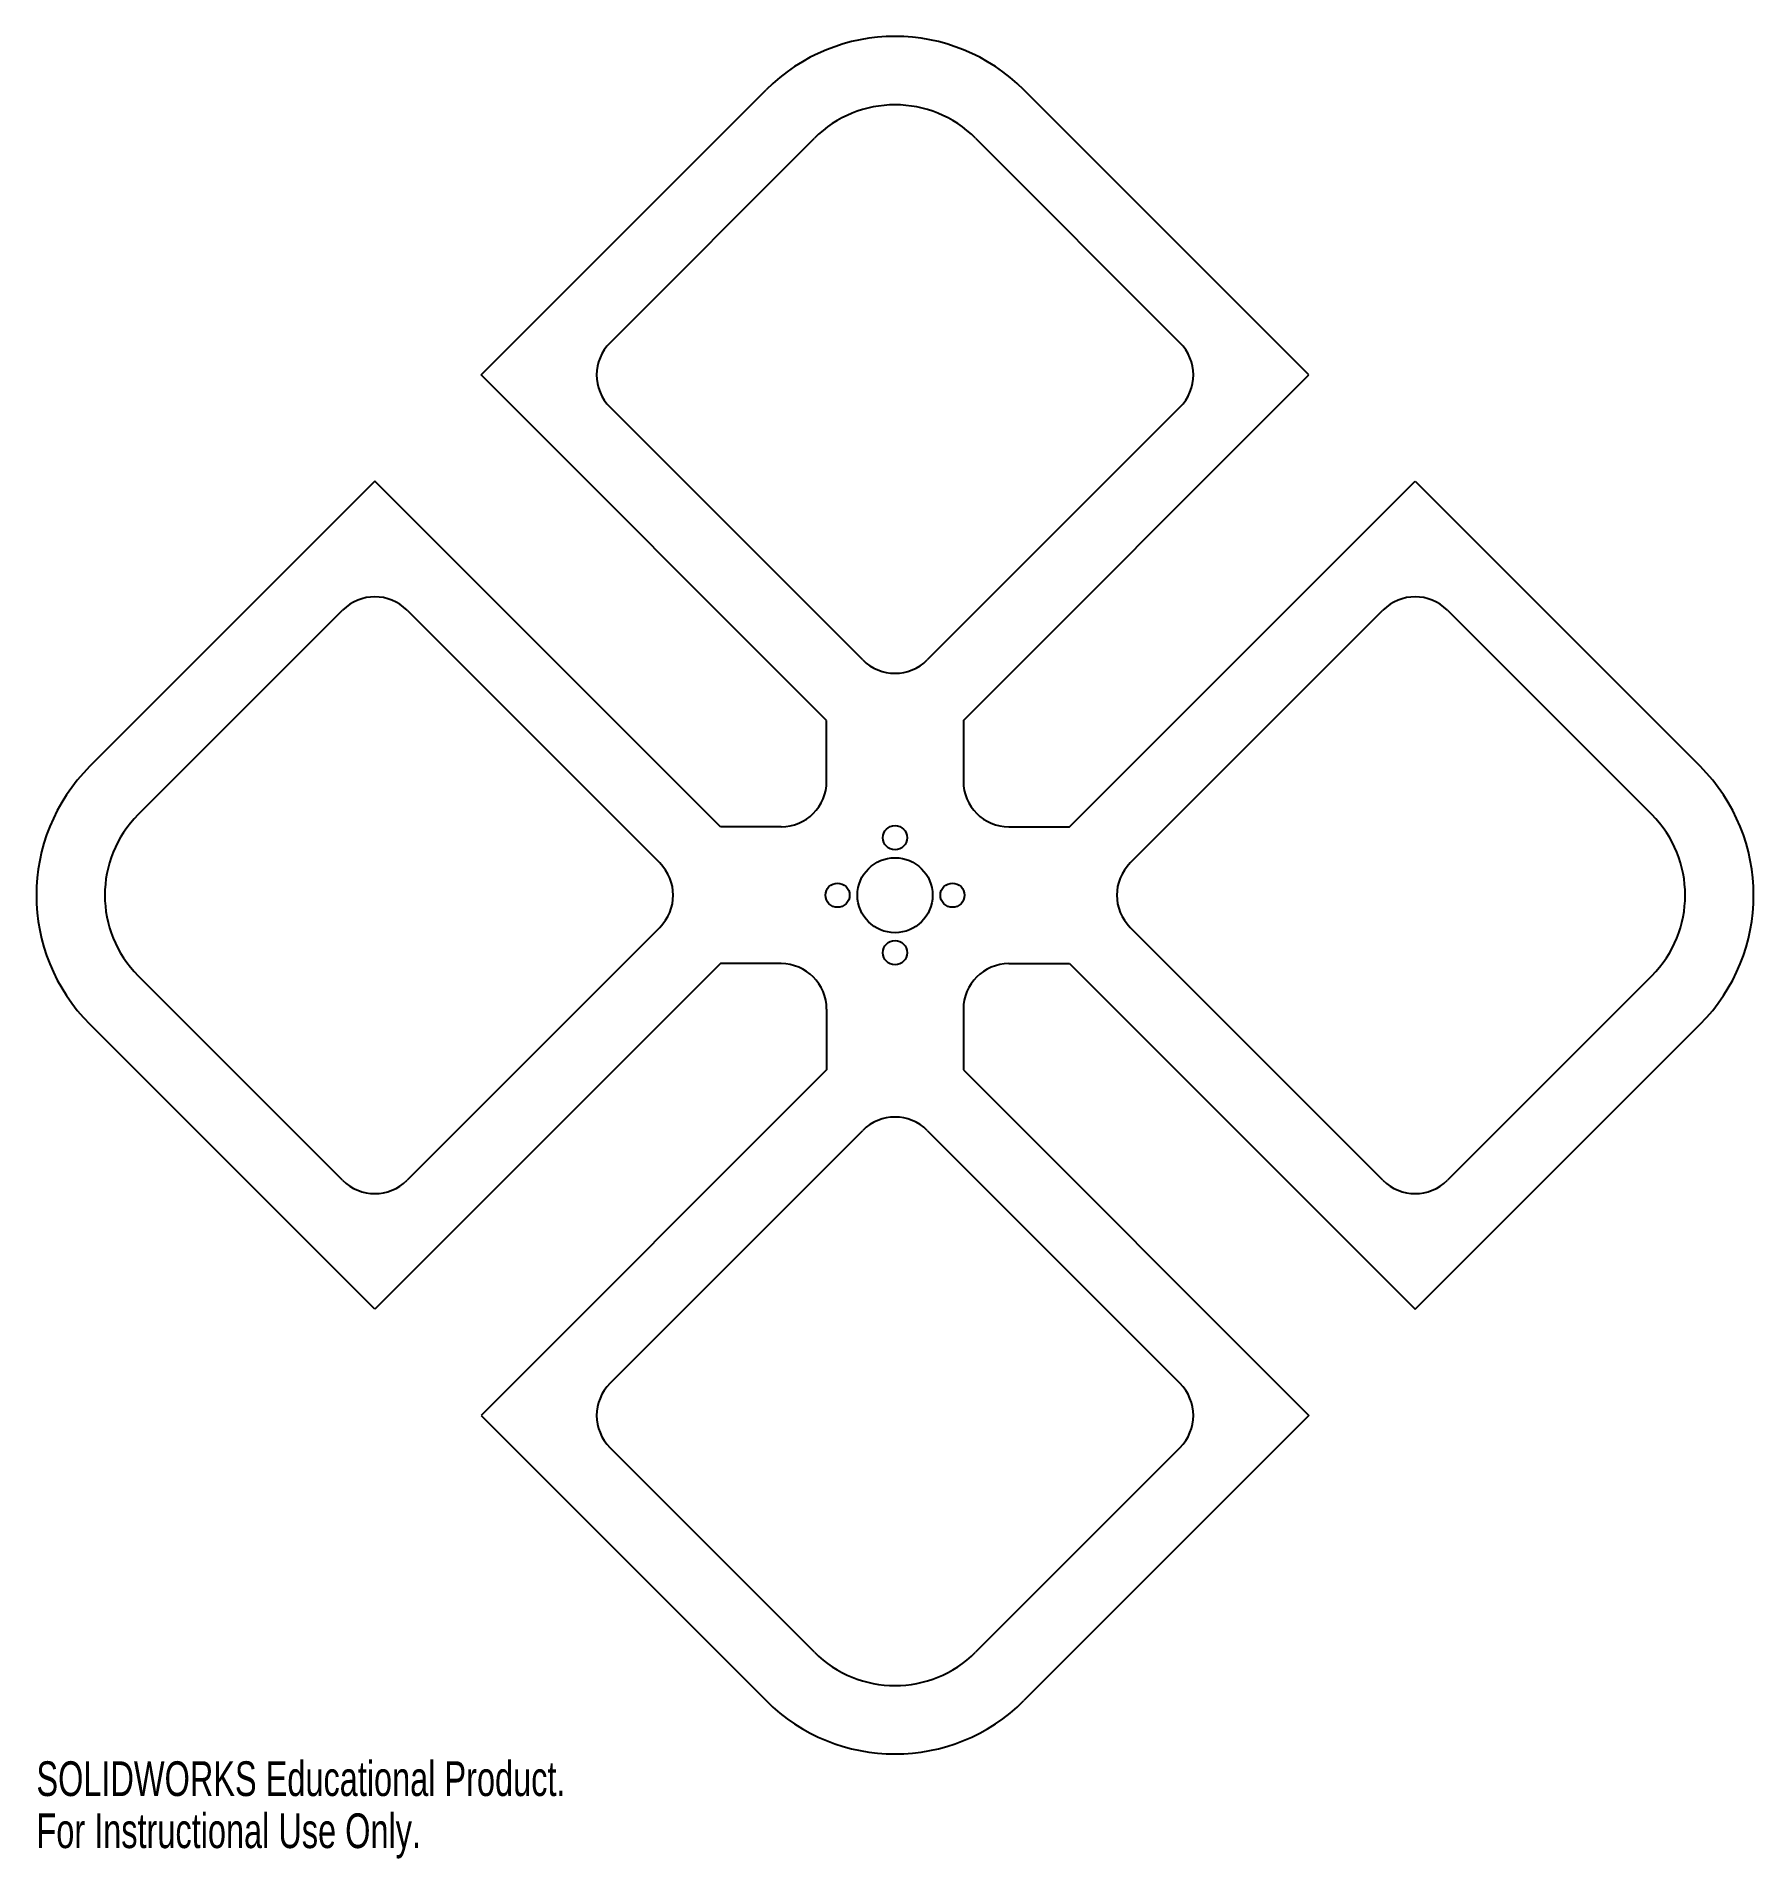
# Model space of a CAD drawing. Header units: inches. Extents: x -4.71 to 4.71, y -5.28 to 4.71.
import ezdxf

# ---------------------------------------------------------------- set-up
doc = ezdxf.new("R2010")
doc.units = ezdxf.units.IN
doc.header["$MEASUREMENT"] = 0
doc.styles.add('SLDTEXTSTYLE0', font='TXT', dxfattribs={"width": 0.7})

msp = doc.modelspace()

# ---------------------------------------------------------------- linework, layer by layer
at = {"color": 7, "linetype": 'Continuous', "lineweight": 25}
for p, q in [((-2.2698, 2.8523), (-0.7071, 4.415)), ((2.2698, 2.8523), (0.7071, 4.415)), ((-1.5627, 3.0291), (-0.4419, 4.1499)), ((0.4419, 4.1499), (1.5627, 3.0291)), ((-0.375, 0.9575), (-2.2698, 2.8523)), ((0.375, 0.9575), (2.2698, 2.8523)), ((-0.1768, 1.2896), (-1.5627, 2.6755)), ((1.5627, 2.6755), (0.1768, 1.2896)), ((-2.8523, 2.2698), (-4.415, 0.7071)), ((-0.9575, 0.375), (-2.8523, 2.2698)), ((0.9575, 0.375), (2.8523, 2.2698)), ((2.8523, 2.2698), (4.415, 0.7071)), ((-4.1499, 0.4419), (-3.0291, 1.5627)), ((-2.6755, 1.5627), (-1.2896, 0.1768)), ((1.2896, 0.1768), (2.6755, 1.5627)), ((3.0291, 1.5627), (4.1499, 0.4419)), ((-0.375, 0.625), (-0.375, 0.9575)), ((0.375, 0.9575), (0.375, 0.625)), ((-0.625, 0.375), (-0.9575, 0.375)), ((0.625, 0.375), (0.9575, 0.375)), ((-1.2896, -0.1768), (-2.6755, -1.5627)), ((2.6755, -1.5627), (1.2896, -0.1768)), ((-0.9575, -0.375), (-2.8523, -2.2698)), ((-0.625, -0.375), (-0.9575, -0.375)), ((0.625, -0.375), (0.9575, -0.375)), ((0.9575, -0.375), (2.8523, -2.2698)), ((-3.0291, -1.5627), (-4.1499, -0.4419)), ((4.1499, -0.4419), (3.0291, -1.5627)), ((-0.375, -0.625), (-0.375, -0.9575)), ((0.375, -0.625), (0.375, -0.9575)), ((-2.8523, -2.2698), (-4.415, -0.7071)), ((2.8523, -2.2698), (4.415, -0.7071)), ((-0.375, -0.9575), (-2.2698, -2.8523)), ((0.375, -0.9575), (2.2698, -2.8523)), ((-1.5627, -2.6755), (-0.1768, -1.2896)), ((0.1768, -1.2896), (1.5627, -2.6755)), ((-2.2698, -2.8523), (-0.7071, -4.415)), ((2.2698, -2.8523), (0.7071, -4.415)), ((-0.4419, -4.1499), (-1.5627, -3.0291)), ((1.5627, -3.0291), (0.4419, -4.1499))]:
    msp.add_line(p, q, dxfattribs=at)
for centre, radius in [((0, 0.315), 0.0664), ((0, 0), 0.2058), ((-0.315, 0), 0.0664), ((0.315, 0), 0.0664), ((0, -0.315), 0.0664)]:
    msp.add_circle(centre, radius, dxfattribs=at)
for centre, radius, start, end in [((0, 3.7079), 1, 45, 135), ((0, 3.7079), 0.625, 45, 135), ((-1.3859, 2.8523), 0.25, 135, 225), ((1.3859, 2.8523), 0.25, 315, 45), ((-2.8523, 1.3859), 0.25, 45, 135), ((2.8523, 1.3859), 0.25, 45, 135), ((0, 1.4664), 0.25, 225, 315), ((-3.7079, 0), 1, 135, 225), ((3.7079, 0), 1, 315, 45), ((-0.625, 0.625), 0.25, 270, 0), ((0.625, 0.625), 0.25, 180, 270), ((-3.7079, 0), 0.625, 135, 225), ((3.7079, 0), 0.625, 315, 45), ((-1.4664, 0), 0.25, 315, 45), ((1.4664, 0), 0.25, 135, 225), ((-0.625, -0.625), 0.25, 0, 90), ((0.625, -0.625), 0.25, 90, 180), ((0, -1.4664), 0.25, 45, 135), ((-2.8523, -1.3859), 0.25, 225, 315), ((2.8523, -1.3859), 0.25, 225, 315), ((-1.3859, -2.8523), 0.25, 135, 225), ((1.3859, -2.8523), 0.25, 315, 45), ((0, -3.7079), 0.625, 225, 315), ((0, -3.7079), 1, 225, 315)]:
    msp.add_arc(centre, radius, start, end, dxfattribs=at)

# ---------------------------------------------------------------- texts
at = {"color": 7, "linetype": 'Continuous', "char_height": 0.1903, "attachment_point": 1, "style": 'SLDTEXTSTYLE0'}
for s, insert in [('SOLIDWORKS Educational Product.', (-4.7079, -4.7481)), ('For Instructional Use Only.', (-4.7079, -5.0335))]:
    msp.add_mtext(s, dxfattribs=dict(at, insert=insert))

doc.saveas('drawing.dxf')
